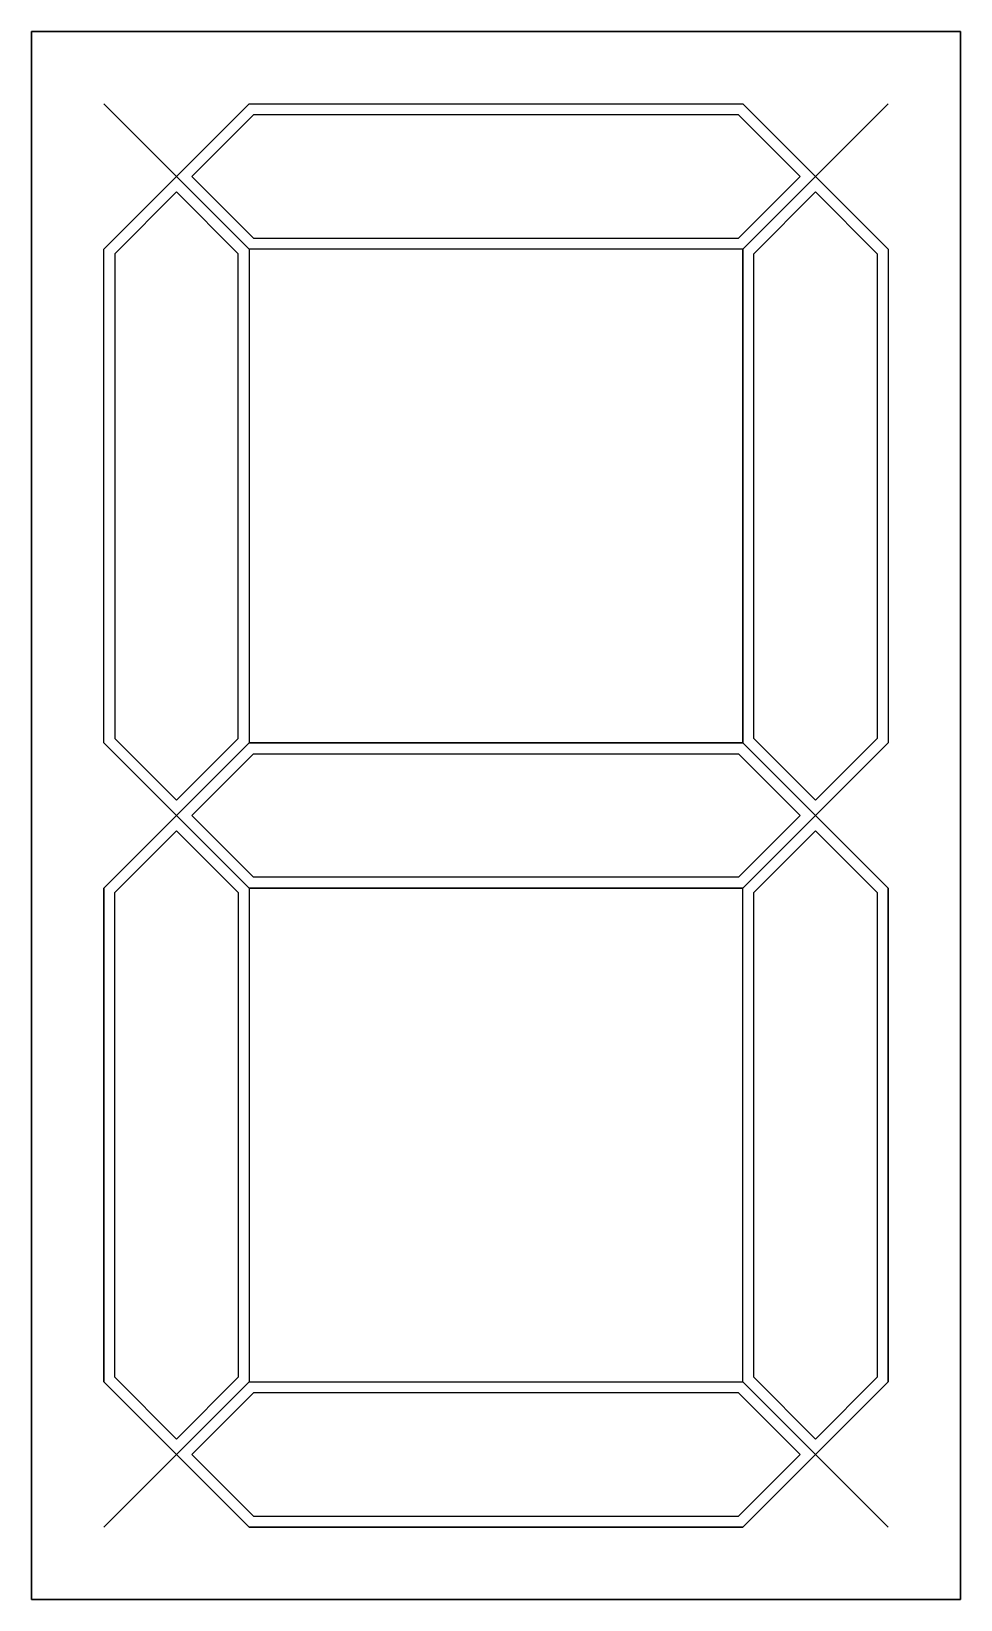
# Model space of a CAD drawing. Header units: millimetres. Extents: x -5 to 59, y -15 to 93.
import ezdxf

# ---------------------------------------------------------------- set-up
doc = ezdxf.new("R2010")
doc.units = ezdxf.units.MM
doc.layers.get('0').update_dxf_attribs({"linetype": 'CONTINUOUS'})

msp = doc.modelspace()

# ---------------------------------------------------------------- linework, layer by layer
for p, q in [((59, 93), (-5, 93)), ((-5, 93), (-5, -15)), ((-5, 93), (59, 93)), ((-5, -15), (-5, 93)), ((59, -15), (59, 93)), ((59, 93), (59, -15)), ((10, 88), (0, 78)), ((0, 88), (10, 78)), ((5, 83), (10, 88)), ((10, 88), (44, 88)), ((10, 88), (44, 88)), ((44, 88), (54, 78)), ((54, 88), (44, 78)), ((44, 88), (49, 83)), ((0, 78), (5, 83)), ((10, 78), (5, 83)), ((49, 83), (44, 78)), ((49, 83), (54, 78)), ((0, 44), (0, 78)), ((0, 44), (0, 78)), ((44, 78), (10, 78)), ((10, 78), (10, 44)), ((44, 78), (10, 78)), ((10, 78), (10, 44)), ((44, 44), (44, 78)), ((44, 78), (44, 44)), ((54, 78), (54, 44)), ((54, 78), (54, 44)), ((44, 44), (44, 45.38)), ((0, 44), (10, 34)), ((10, 44), (0, 34)), ((5, 39), (0, 44)), ((10, 44), (5, 39)), ((10, 44), (44, 44)), ((44, 44), (10, 44)), ((54, 44), (44, 34)), ((44, 44), (54, 34)), ((49, 39), (44, 44)), ((54, 44), (49, 39)), ((0, 34), (5, 39)), ((5, 39), (10, 34)), ((44, 34), (49, 39)), ((54, 34), (49, 39)), ((0, 0), (0, 34)), ((0, 34), (0, 0)), ((44, 34), (10, 34)), ((10, 34), (10, 0)), ((10, 34), (44, 34)), ((10, 34), (10, 0)), ((44, 0), (44, 34)), ((44, 0), (44, 34)), ((54, 34), (54, 0)), ((54, 0), (54, 34)), ((0, 0), (10, -10)), ((10, 0), (0, -10)), ((0, 0), (5, -5)), ((10, 0), (5, -5)), ((10, 0), (44, 0)), ((10, 0), (44, 0)), ((44, 0), (54, -10)), ((54, 0), (44, -10)), ((44, 0), (49, -5)), ((49, -5), (54, 0)), ((10, -10), (5, -5)), ((49, -5), (44, -10)), ((44, -10), (10, -10)), ((10, -10), (44, -10)), ((-5, -15), (59, -15)), ((59, -15), (-5, -15))]:
    msp.add_line(p, q)
for points in [[(43.69, 87.25), (10.31, 87.25), (6.06, 83), (10.31, 78.75), (43.69, 78.75), (47.94, 83)], [(0.75, 77.69), (0.75, 44.31), (5, 40.06), (9.25, 44.31), (9.25, 77.69), (5, 81.94)], [(44.75, 77.69), (49, 81.94), (53.25, 77.69), (53.25, 44.31), (49, 40.06), (44.75, 44.31)], [(47.94, 39), (43.69, 34.75), (10.31, 34.75), (6.06, 39), (10.31, 43.25), (43.69, 43.25)], [(0.75, 0.31), (0.75, 33.69), (5, 37.94), (9.25, 33.69), (9.25, 0.31), (5, -3.94)], [(53.25, 0.31), (49, -3.94), (44.75, 0.31), (44.75, 33.69), (49, 37.94), (53.25, 33.69)], [(43.69, -0.75), (10.31, -0.75), (6.06, -5), (10.31, -9.25), (43.69, -9.25), (47.94, -5)]]:
    msp.add_lwpolyline(points, close=True)

doc.saveas('drawing.dxf')
